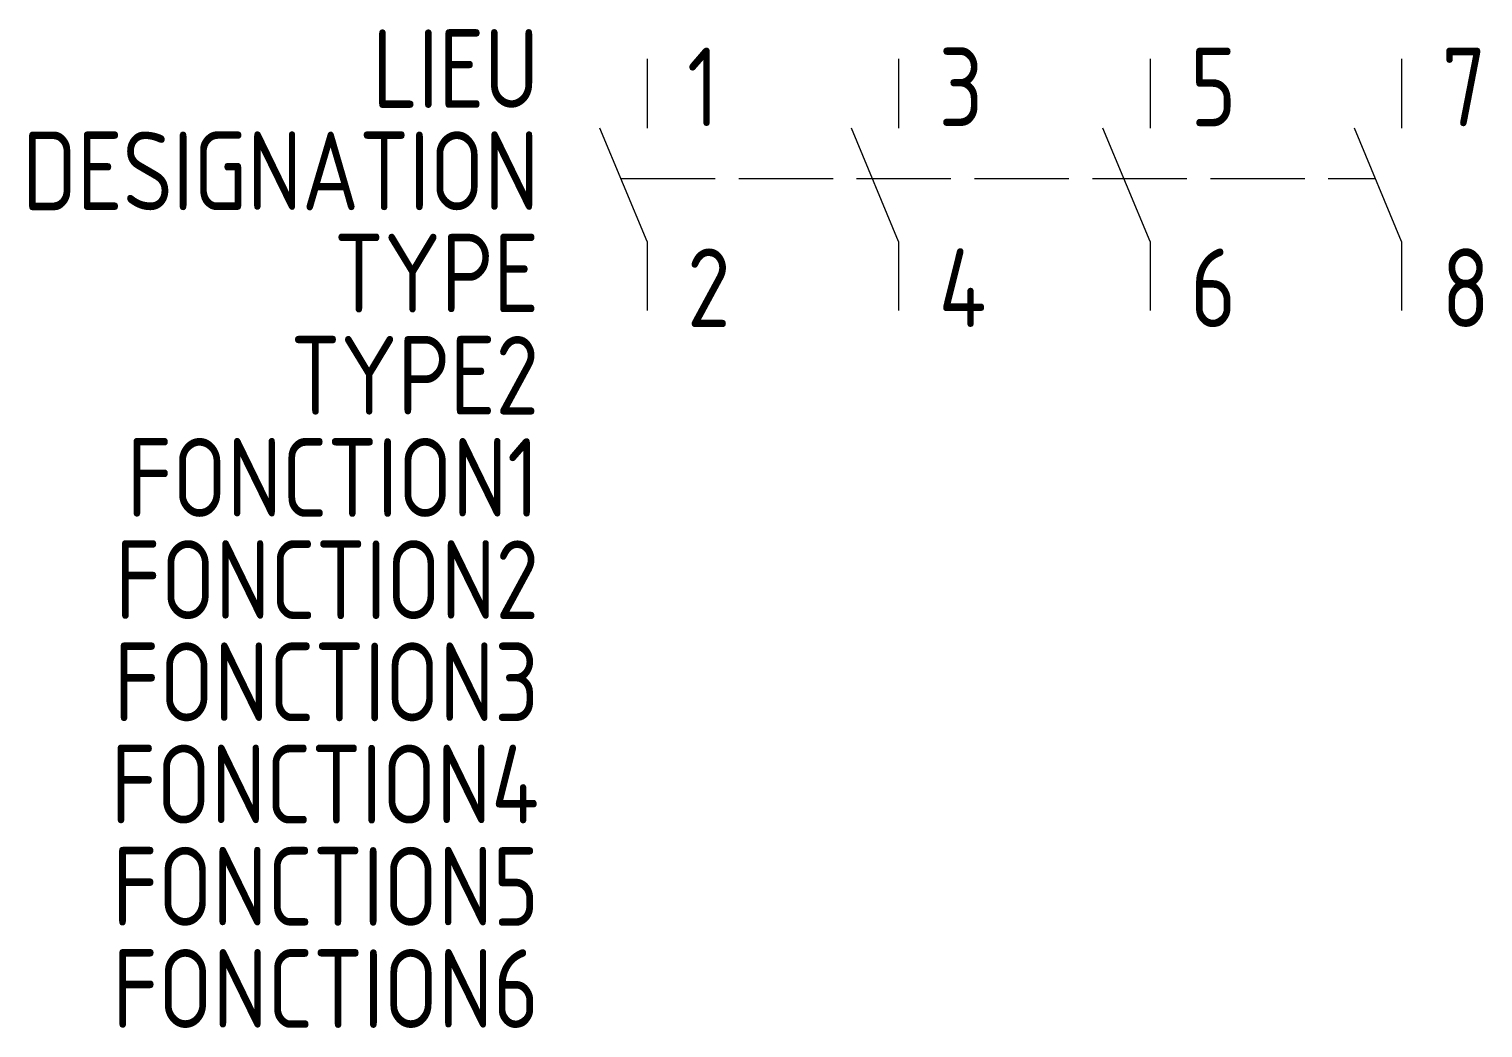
# Model space of a CAD drawing. Extents: x -1604.3 to -1558, y -910.4 to -878.6.
import ezdxf
from ezdxf.enums import TextEntityAlignment as Align

# ---------------------------------------------------------------- set-up
doc = ezdxf.new("R2010")
doc.units = 0
doc.linetypes.add('ACAD_ISO02W100', pattern=[15, 12, -3])
for name, color, linetype in [('SYMB_FIL', 3, 'CONTINUOUS'), ('SYMB_LIAISON', 1, 'ACAD_ISO02W100'), ('SYMB_TXT_CONTACT', 2, 'CONTINUOUS'), ('SYMB_TXT_NOM', 3, 'CONTINUOUS')]:
    doc.layers.add(name, color=color, linetype=linetype)
doc.styles.add('NET2_5', font='isocp.shx', dxfattribs={"width": 0.9, "height": 2.5})

msp = doc.modelspace()

# ---------------------------------------------------------------- linework, layer by layer
at = {"layer": 'SYMB_FIL'}
for p, q in [((-1584.634, -879.593), (-1584.634, -881.793)), ((-1576.634, -879.593), (-1576.634, -881.793)), ((-1568.634, -879.593), (-1568.634, -881.793)), ((-1560.634, -879.593), (-1560.634, -881.793)), ((-1584.634, -885.393), (-1586.134, -881.793)), ((-1576.634, -885.393), (-1578.134, -881.793)), ((-1568.634, -885.393), (-1570.134, -881.793)), ((-1560.634, -885.393), (-1562.134, -881.793)), ((-1584.634, -885.393), (-1584.634, -887.593)), ((-1576.634, -885.393), (-1576.634, -887.593)), ((-1568.634, -885.393), (-1568.634, -887.593)), ((-1560.634, -885.393), (-1560.634, -887.593))]:
    msp.add_line(p, q, dxfattribs=at)
at = {"layer": 'SYMB_LIAISON', "ltscale": 0.25}
msp.add_line((-1585.467, -883.393), (-1561.467, -883.393), dxfattribs=at)

# ---------------------------------------------------------------- texts
at = {"layer": 'SYMB_TXT_CONTACT', "style": 'NET2_5', "width": 0.9, "flags": 8}
for tag, p, s in [('1', (-1583.359, -881.734), '1'), ('3', (-1575.359, -881.734), '3'), ('5', (-1567.359, -881.734), '5'), ('7', (-1559.359, -881.734), '7'), ('2', (-1583.359, -888.12), '2'), ('4', (-1575.359, -888.12), '4'), ('6', (-1567.359, -888.12), '6'), ('8', (-1559.359, -888.12), '8')]:
    msp.add_attdef(tag, p, s, height=2.5, dxfattribs=at)
at = {"layer": 'SYMB_TXT_NOM', "style": 'NET2_5', "width": 0.9, "flags": 8}
for tag, text, p in [('LIEU', '', (-1588.069, -881.153)), ('DESIGNATION', 'Q?', (-1588.069, -884.403)), ('TYPE', '?A', (-1588.069, -887.653)), ('TYPE2', '', (-1588.069, -890.903)), ('FONCTION1', '', (-1588.069, -894.153)), ('FONCTION2', '', (-1588.069, -897.403)), ('FONCTION3', '', (-1588.069, -900.653)), ('FONCTION4', '', (-1588.069, -903.903)), ('FONCTION5', '', (-1588.069, -907.153)), ('FONCTION6', '', (-1588.069, -910.403))]:
    msp.add_attdef(tag, text=text, height=2.5, dxfattribs=at).set_placement(p, align=Align.RIGHT)

doc.saveas('drawing.dxf')
